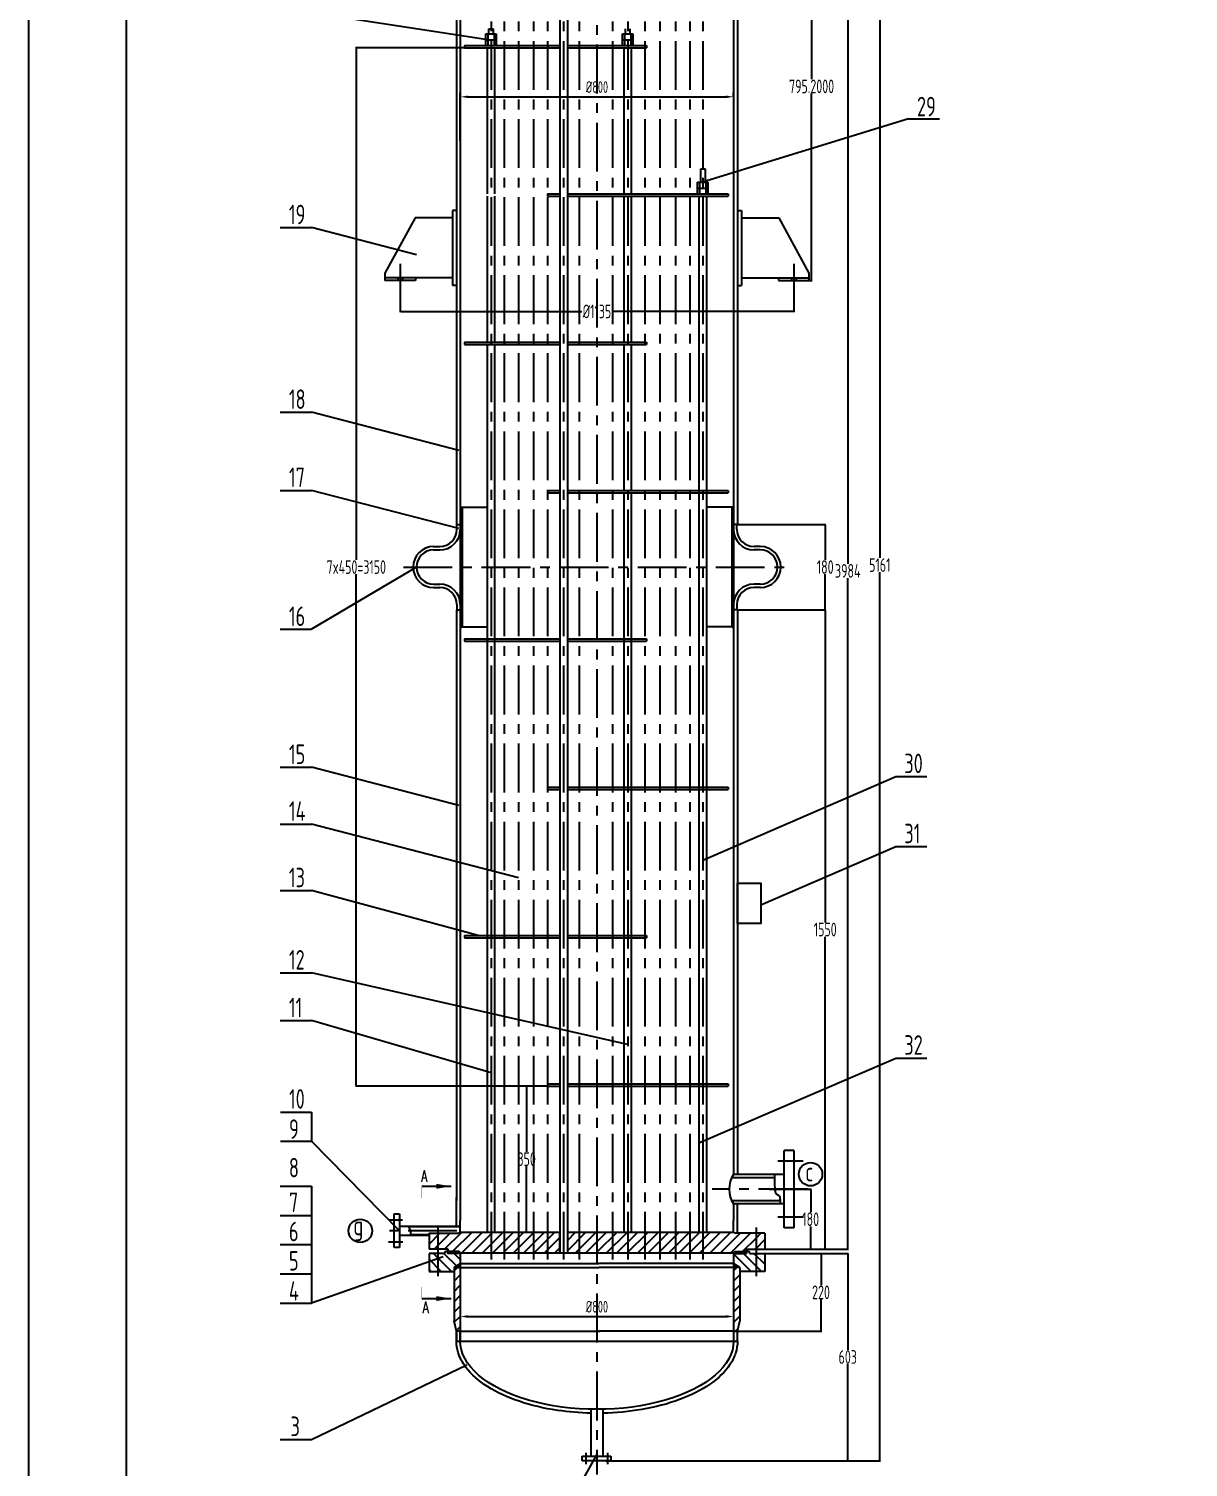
# Model space of a CAD drawing. Extents: x 36 to 630, y 3 to 844.
# Drawn here: x 36 to 333, y 287.3 to 655.8 of the extents above; entities that cross this region are included whole.
import ezdxf
from ezdxf.enums import TextEntityAlignment as Align

# ---------------------------------------------------------------- set-up
doc = ezdxf.new("R2010")
doc.units = 0
doc.header["$LTSCALE"] = 10
doc.header["$MEASUREMENT"] = 0
doc.linetypes.add('CENTER', pattern=[2, 1.25, -0.25, 0.25, -0.25])
doc.linetypes.add('DIVIDE', pattern=[31.75, 12.7, -6.35, 0, -6.35, 0, -6.35])
doc.layers.get('0').update_dxf_attribs({"linetype": 'CONTINUOUS'})
doc.layers.get('DEFPOINTS').update_dxf_attribs({"linetype": 'CONTINUOUS'})
for name, color, linetype in [('1轮廓实线层', 7, 'CONTINUOUS'), ('3中心线层', 1, 'CENTER'), ('6文字层', 3, 'CONTINUOUS'), ('L0', 7, 'CONTINUOUS'), ('L1', 9, 'CENTER'), ('L3', 7, 'DIVIDE'), ('LM', 7, 'CONTINUOUS'), ('文字', 2, 'CONTINUOUS'), ('标注', 3, 'CONTINUOUS'), ('粗0_5', 7, 'CONTINUOUS'), ('粗实线', 7, 'CONTINUOUS'), ('细实线', 3, 'CONTINUOUS')]:
    doc.layers.add(name, color=color, linetype=linetype)
doc.styles.add('H3', font='txt.shx', dxfattribs={"width": 0.7})
doc.styles.get("Standard").update_dxf_attribs({"font": 'isocp.shx', "width": 0.707, "bigfont": 'hztxt.shx'})
doc.styles.add('工程字', font='gbenor.shx', dxfattribs={"width": 0.8, "height": 5, "bigfont": 'gbcbig.shx'})
doc.dimstyles.new('10', dxfattribs={"dimtxt": 3, "dimasz": 2, "dimexe": 1, "dimexo": 0.0625, "dimgap": 1, "dimtad": 1, "dimdec": 1, "dimlfac": 10, "dimrnd": 1, "dimzin": 12, "dimtxsty": 'STANDARD', "dimcen": 1, "dimazin": 3, "dimtfac": 0.06, "dimtdec": 1, "dimtofl": 0, "dimtmove": 0, "dimatfit": 3, "dimtolj": 1, "dimtzin": 12})
doc.dimstyles.get("Standard").update_dxf_attribs({"dimtxt": 0.18, "dimasz": 0.18, "dimexe": 0.18, "dimexo": 0.0625, "dimgap": 0.09, "dimtad": 0, "dimtih": 1, "dimtoh": 1, "dimdec": 4, "dimzin": 0, "dimtxsty": 'STANDARD', "dimcen": 0.09, "dimazin": 3, "dimtfac": 1, "dimtdec": 4, "dimtofl": 0, "dimtmove": 0, "dimatfit": 3, "dimtolj": 1, "dimtzin": 0})
pattern_1 = [(45, (-95.5184, 269.4879), (-1.325825, 1.325825), [])]
pattern_2 = [(45, (-95.5184, 269.4879), (-0.4419417, 0.4419417), []), (135, (-95.5184, 269.4879), (-0.4419417, -0.4419417), [])]

# ---------------------------------------------------------------- blocks, each defined once
blk = doc.blocks.new('*D33')
at = {"layer": 'DEFPOINTS', "color": 0}
for p in [(216.52, 638.37), (216.52, 638.37), (146.52, 627)]:
    blk.add_point(p, dxfattribs=at)
at = {"layer": '标注', "color": 0}
for p, q in [((146.52, 627.07), (146.52, 639.37)), ((148.52, 638.37), (214.52, 638.37)), ((216.52, 638.43), (216.52, 639.37))]:
    blk.add_line(p, q, dxfattribs=at)
for points in [[(148.52, 638.7), (148.52, 638.04), (146.52, 638.37)], [(214.52, 638.7), (214.52, 638.04), (216.52, 638.37)]]:
    blk.add_solid(points, dxfattribs=at)
at = {"layer": '标注', "color": 0, "insert": (181.52, 640.87), "char_height": 3, "attachment_point": 5}
blk.add_mtext('\\A1;%%c800', dxfattribs=at)
blk = doc.blocks.new('*D31')
at = {"layer": 'DEFPOINTS', "color": 0}
for p in [(146.52, 325.91), (216.52, 325.91), (216.52, 325.87)]:
    blk.add_point(p, dxfattribs=at)
at = {"layer": '标注', "color": 0}
for p, q in [((146.52, 325.85), (146.52, 324.87)), ((148.52, 325.87), (214.52, 325.87)), ((216.52, 325.85), (216.52, 324.87))]:
    blk.add_line(p, q, dxfattribs=at)
for points in [[(148.52, 326.21), (148.52, 325.54), (146.52, 325.87)], [(214.52, 326.21), (214.52, 325.54), (216.52, 325.87)]]:
    blk.add_solid(points, dxfattribs=at)
at = {"layer": '标注', "color": 0, "insert": (181.52, 328.37), "char_height": 3, "attachment_point": 5}
blk.add_mtext('\\A1;%%C800', dxfattribs=at)
blk = doc.blocks.new('*D40')
at = {"layer": 'DEFPOINTS', "color": 0}
for p in [(225.49, 358.49), (224.52, 343.09), (236.27, 343.09)]:
    blk.add_point(p, dxfattribs=at)
at = {"layer": '标注', "color": 0}
for p, q in [((225.55, 358.49), (236.45, 358.49)), ((236.27, 358.31), (236.27, 352.63)), ((236.27, 343.27), (236.27, 348.95)), ((224.58, 343.09), (236.45, 343.09))]:
    blk.add_line(p, q, dxfattribs=at)
for points in [[(236.24, 358.31), (236.3, 358.31), (236.27, 358.49)], [(236.24, 343.27), (236.3, 343.27), (236.27, 343.09)]]:
    blk.add_solid(points, dxfattribs=at)
at = {"layer": '标注', "color": 0, "insert": (236.27, 350.79), "char_height": 3.5, "attachment_point": 5}
blk.add_mtext('\\A1;180', dxfattribs=at)
blk = doc.blocks.new('*D41')
at = {"layer": 'DEFPOINTS', "color": 0}
for p in [(224.52, 690.74), (224.58, 343.09), (245.77, 343.09)]:
    blk.add_point(p, dxfattribs=at)
at = {"layer": '标注', "color": 0}
for p, q in [((224.58, 690.74), (245.95, 690.74)), ((245.77, 690.56), (245.77, 518.75)), ((245.77, 343.27), (245.77, 515.07)), ((224.64, 343.09), (245.95, 343.09))]:
    blk.add_line(p, q, dxfattribs=at)
for points in [[(245.74, 690.56), (245.8, 690.56), (245.77, 690.74)], [(245.74, 343.27), (245.8, 343.27), (245.77, 343.09)]]:
    blk.add_solid(points, dxfattribs=at)
at = {"layer": '标注', "color": 0, "insert": (245.77, 516.91), "char_height": 3.5, "attachment_point": 5}
blk.add_mtext('\\A1;3984', dxfattribs=at)
blk = doc.blocks.new('*D42')
at = {"layer": 'DEFPOINTS', "color": 0}
for p in [(224.52, 342.04), (217.52, 322.09), (238.92, 322.09)]:
    blk.add_point(p, dxfattribs=at)
at = {"layer": '标注', "color": 0}
for p, q in [((224.58, 342.04), (239.1, 342.04)), ((238.92, 341.86), (238.92, 333.91)), ((238.92, 322.27), (238.92, 330.22)), ((217.58, 322.09), (239.1, 322.09))]:
    blk.add_line(p, q, dxfattribs=at)
for points in [[(238.89, 341.86), (238.95, 341.86), (238.92, 342.04)], [(238.89, 322.27), (238.95, 322.27), (238.92, 322.09)]]:
    blk.add_solid(points, dxfattribs=at)
at = {"layer": '标注', "color": 0, "insert": (238.92, 332.06), "char_height": 3.5, "attachment_point": 5}
blk.add_mtext('\\A1;220', dxfattribs=at)
blk = doc.blocks.new('*D43')
at = {"layer": 'DEFPOINTS', "color": 0}
for p in [(226.76, 342.04), (183.61, 288.93), (245.77, 288.93)]:
    blk.add_point(p, dxfattribs=at)
at = {"layer": '标注', "color": 0}
for p, q in [((226.82, 342.04), (245.95, 342.04)), ((245.77, 341.86), (245.77, 317.33)), ((245.77, 289.11), (245.77, 313.65)), ((183.67, 288.93), (245.95, 288.93))]:
    blk.add_line(p, q, dxfattribs=at)
for points in [[(245.74, 341.86), (245.8, 341.86), (245.77, 342.04)], [(245.74, 289.11), (245.8, 289.11), (245.77, 288.93)]]:
    blk.add_solid(points, dxfattribs=at)
at = {"layer": '标注', "color": 0, "insert": (245.77, 315.49), "char_height": 3.5, "attachment_point": 5}
blk.add_mtext('\\A1;603', dxfattribs=at)
blk = doc.blocks.new('*D44')
at = {"layer": 'DEFPOINTS', "color": 0}
for p in [(227.92, 690.74), (229.71, 591.34), (236.5, 591.34)]:
    blk.add_point(p, dxfattribs=at)
at = {"layer": '标注', "color": 0}
for p, q in [((227.98, 690.74), (236.68, 690.74)), ((236.5, 690.56), (236.5, 642.88)), ((236.5, 591.52), (236.5, 639.2)), ((229.77, 591.34), (236.68, 591.34))]:
    blk.add_line(p, q, dxfattribs=at)
for points in [[(236.47, 690.56), (236.53, 690.56), (236.5, 690.74)], [(236.47, 591.52), (236.53, 591.52), (236.5, 591.34)]]:
    blk.add_solid(points, dxfattribs=at)
at = {"layer": '标注', "color": 0, "insert": (236.5, 641.04), "char_height": 3.5, "attachment_point": 5}
blk.add_mtext('\\A1;795.2000', dxfattribs=at)
blk = doc.blocks.new('*D45')
at = {"layer": 'DEFPOINTS', "color": 0}
for p in [(163.51, 384.89), (168.82, 384.89), (149.1, 347.49)]:
    blk.add_point(p, dxfattribs=at)
at = {"layer": '标注', "color": 0}
for p, q in [((168.76, 384.89), (163.33, 384.89)), ((163.51, 384.71), (163.51, 368.03)), ((163.51, 347.67), (163.51, 364.35)), ((149.17, 347.49), (163.69, 347.49))]:
    blk.add_line(p, q, dxfattribs=at)
for points in [[(163.48, 384.71), (163.54, 384.71), (163.51, 384.89)], [(163.48, 347.67), (163.54, 347.67), (163.51, 347.49)]]:
    blk.add_solid(points, dxfattribs=at)
at = {"layer": '标注', "color": 0, "insert": (163.51, 366.19), "char_height": 3.5, "attachment_point": 5}
blk.add_mtext('\\A1;350', dxfattribs=at)
blk = doc.blocks.new('*D46')
at = {"layer": 'DEFPOINTS', "color": 0}
for p in [(119.88, 650.89), (147.6, 650.89), (168.82, 384.89)]:
    blk.add_point(p, dxfattribs=at)
at = {"layer": '标注', "color": 0}
for p, q in [((147.53, 650.89), (119.7, 650.89)), ((119.88, 650.71), (119.88, 519.73)), ((119.88, 385.07), (119.88, 516.05)), ((168.76, 384.89), (119.7, 384.89))]:
    blk.add_line(p, q, dxfattribs=at)
for points in [[(119.85, 650.71), (119.91, 650.71), (119.88, 650.89)], [(119.85, 385.07), (119.91, 385.07), (119.88, 384.89)]]:
    blk.add_solid(points, dxfattribs=at)
at = {"layer": '标注', "color": 0, "insert": (119.88, 517.89), "char_height": 3.5, "attachment_point": 5}
blk.add_mtext('\\A1;7x450=3150', dxfattribs=at)
blk = doc.blocks.new('*D35')
at = {"layer": 'DEFPOINTS', "color": 0}
for p in [(215.14, 747.87), (215.14, 288.93), (253.97, 288.93)]:
    blk.add_point(p, dxfattribs=at)
at = {"layer": '标注', "color": 0}
for p, q in [((215.2, 747.87), (254.15, 747.87)), ((253.97, 747.69), (253.97, 520.24)), ((253.97, 289.11), (253.97, 516.56)), ((215.2, 288.93), (254.15, 288.93))]:
    blk.add_line(p, q, dxfattribs=at)
for points in [[(253.94, 747.69), (254, 747.69), (253.97, 747.87)], [(253.94, 289.11), (254, 289.11), (253.97, 288.93)]]:
    blk.add_solid(points, dxfattribs=at)
at = {"layer": '标注', "color": 0, "insert": (253.97, 518.4), "char_height": 3.5, "attachment_point": 5}
blk.add_mtext('\\A1;5161', dxfattribs=at)
blk = doc.blocks.new('*U9')
at = {"layer": 'L0', "color": 1}
for p, q in [((258.18, 172.08), (248.18, 172.08)), ((258.18, 133.72), (248.18, 133.72))]:
    blk.add_line(p, q, dxfattribs=at)
for points in [[(248.18, 172.08, 0, 1.67, 0), (253.18, 172.08, 1.67, 1.67, 0)], [(248.18, 133.72, 0, 1.67, 0), (253.18, 133.72, 1.67, 1.67, 0)]]:
    blk.add_lwpolyline(points, format="xyseb", dxfattribs=at)
at = {"layer": 'L0', "color": 7, "const_width": 0.2}
for points in [[(258.18, 172.08), (258.18, 168.08)], [(258.18, 133.72), (258.18, 137.72)]]:
    blk.add_lwpolyline(points, dxfattribs=at)
blk = doc.blocks.new('*D48')
at = {"layer": 'DEFPOINTS', "color": 0}
for p in [(217.52, 506.95), (224.58, 343.09), (239.99, 343.09)]:
    blk.add_point(p, dxfattribs=at)
at = {"layer": '标注', "color": 0}
for p, q in [((217.58, 506.95), (240.17, 506.95)), ((239.99, 506.77), (239.99, 426.86)), ((239.99, 343.27), (239.99, 423.18)), ((224.64, 343.09), (240.17, 343.09))]:
    blk.add_line(p, q, dxfattribs=at)
for points in [[(239.96, 506.77), (240.02, 506.77), (239.99, 506.95)], [(239.96, 343.27), (240.02, 343.27), (239.99, 343.09)]]:
    blk.add_solid(points, dxfattribs=at)
at = {"layer": '标注', "color": 0, "insert": (239.99, 425.02), "char_height": 3.5, "attachment_point": 5}
blk.add_mtext('\\A1;1550', dxfattribs=at)
blk = doc.blocks.new('*D49')
at = {"layer": 'DEFPOINTS', "color": 0}
for p in [(131.1, 589.86), (231.94, 589.86), (231.94, 583.39)]:
    blk.add_point(p, dxfattribs=at)
at = {"layer": '标注', "color": 0}
for p, q in [((131.1, 589.79), (131.1, 583.21)), ((231.94, 589.79), (231.94, 583.21)), ((131.28, 583.39), (177.66, 583.39)), ((231.76, 583.39), (185.37, 583.39))]:
    blk.add_line(p, q, dxfattribs=at)
for points in [[(131.28, 583.42), (131.28, 583.36), (131.1, 583.39)], [(231.76, 583.42), (231.76, 583.36), (231.94, 583.39)]]:
    blk.add_solid(points, dxfattribs=at)
at = {"layer": '标注', "color": 0, "insert": (181.52, 583.39), "char_height": 3.5, "attachment_point": 5}
blk.add_mtext('\\A1;%%C1135', dxfattribs=at)
blk = doc.blocks.new('*D50')
at = {"layer": 'DEFPOINTS', "color": 0}
for p in [(217.52, 528.83), (220.22, 506.95), (239.99, 506.95)]:
    blk.add_point(p, dxfattribs=at)
at = {"layer": '标注', "color": 0}
for p, q in [((217.58, 528.83), (240.17, 528.83)), ((239.99, 528.65), (239.99, 519.73)), ((239.99, 507.13), (239.99, 516.05)), ((220.29, 506.95), (240.17, 506.95))]:
    blk.add_line(p, q, dxfattribs=at)
for points in [[(239.96, 528.65), (240.02, 528.65), (239.99, 528.83)], [(239.96, 507.13), (240.02, 507.13), (239.99, 506.95)]]:
    blk.add_solid(points, dxfattribs=at)
at = {"layer": '标注', "color": 0, "insert": (239.99, 517.89), "char_height": 3.5, "attachment_point": 5}
blk.add_mtext('\\A1;180', dxfattribs=at)

msp = doc.modelspace()

# ---------------------------------------------------------------- hatches: boundary and pattern name
at = {"layer": '标注'}
h = msp.add_hatch(dxfattribs=at)
h.set_pattern_fill('ANSI31', color=256, scale=15, style=0)
h.set_pattern_definition(pattern_1)
h.paths.add_polyline_path([(140.767768, 347.189681), (138.517768, 347.189681), (138.517768, 343.089681), (140.767768, 343.089681)])
h.paths.add_polyline_path([(154.399153, 347.489681), (146.376026, 347.489681, -0.2982166267), (145.917768, 347.189681), (140.767768, 347.189681), (140.767768, 343.089681), (143.367768, 343.089681), (143.367768, 342.489681), (146.217768, 342.489681), (146.617768, 342.089681), (154.399153, 342.089681)])
h.paths.add_polyline_path([(157.757004, 347.489681), (154.399153, 347.489681), (154.399153, 342.089681), (157.757004, 342.089681)])
h.paths.add_polyline_path([(161.434667, 347.489681), (157.757004, 347.489681), (157.757004, 342.089681), (161.434667, 342.089681)])
h.paths.add_polyline_path([(165.302576, 347.489681), (161.434667, 347.489681), (161.434667, 342.089681), (165.302576, 342.089681)])
h.paths.add_polyline_path([(168.814952, 347.489681), (165.302576, 347.489681), (165.302576, 342.089681), (168.814952, 342.089681)])
h.paths.add_polyline_path([(172.036801, 347.489681), (168.814952, 347.489681), (168.814952, 342.089681), (172.036801, 342.089681)])
h.paths.add_polyline_path([(176.935878, 347.489681), (173.936801, 347.489681), (173.936801, 342.089681), (176.935878, 342.089681)])
h.paths.add_polyline_path([(181.517768, 347.489681), (176.935878, 347.489681), (176.935878, 342.089681), (180.917768, 342.089681), (180.917768, 342.489681), (181.517768, 342.489681)])
h.paths.add_polyline_path([(185.521535, 347.489681), (181.517768, 347.489681), (181.517768, 342.489681), (182.117768, 342.489681), (182.117768, 342.089681), (185.521535, 342.089681)])
h.paths.add_polyline_path([(189.418993, 347.489681), (185.521535, 347.489681), (185.521535, 342.089681), (189.418993, 342.089681)])
h.paths.add_polyline_path([(193.765844, 347.489681), (189.418993, 347.489681), (189.418993, 342.089681), (193.765844, 342.089681)])
h.paths.add_polyline_path([(197.603407, 347.489681), (193.765844, 347.489681), (193.765844, 342.089681), (197.603407, 342.089681)])
h.paths.add_polyline_path([(201.600869, 347.489681), (197.603407, 347.489681), (197.603407, 342.089681), (201.600869, 342.089681)])
h.paths.add_polyline_path([(205.278533, 347.489681), (201.600869, 347.489681), (201.600869, 342.089681), (205.278533, 342.089681)])
h.paths.add_polyline_path([(208.636384, 347.489681), (205.278533, 347.489681), (205.278533, 342.089681), (208.636384, 342.089681)])
h.paths.add_polyline_path([(222.267768, 347.189681), (217.117768, 347.189681, -0.2982166267), (216.659511, 347.489681), (209.086801, 347.489681), (208.636384, 347.489681), (208.636384, 342.089681), (216.417768, 342.089681), (216.817768, 342.489681), (219.667768, 342.489681), (219.667768, 343.089681), (222.267768, 343.089681)])
h = msp.add_hatch(dxfattribs=at)
h.set_pattern_fill('ANSI31', color=256, scale=15, style=0)
h.set_pattern_definition(pattern_1)
h.paths.add_polyline_path([(222.267768, 343.089681), (224.517768, 343.089681), (224.517768, 347.189681), (222.267768, 347.189681)])
h = msp.add_hatch(dxfattribs=at)
h.set_pattern_fill('ANSI31', color=256, scale=15, style=0)
h.set_pattern_definition([(315, (228.8573, 730.1395), (-1.325825, -1.325825), [])])
h.paths.add_polyline_path([(144.917768, 337.439681), (144.917768, 338.439681), (146.517768, 339.461346), (146.517768, 342.039681), (143.367768, 342.039681), (143.217768, 342.039681), (143.217768, 342.639681), (142.717768, 342.639681), (142.372571, 342.039681), (138.517768, 342.039681), (138.517768, 337.439681)])
h = msp.add_hatch(dxfattribs=at)
h.set_pattern_fill('ANSI37', color=256, scale=5, style=0)
h.set_pattern_definition(pattern_2)
h.paths.add_polyline_path([(146.217768, 342.489681), (143.367768, 342.489681), (143.367768, 342.039681), (146.217768, 342.039681)])
h = msp.add_hatch(dxfattribs=at)
h.set_pattern_fill('ANSI37', color=256, scale=5, style=0)
h.set_pattern_definition(pattern_2)
h.paths.add_polyline_path([(146.517768, 339.461346), (144.917768, 338.439681), (146.517768, 338.439681)])
h = msp.add_hatch(dxfattribs=at)
h.set_pattern_fill('ANSI31', color=256, scale=15, angle=90, style=0)
h.set_pattern_definition([(135, (-95.5184, 269.4879), (-1.325825, -1.325825), [])])
h.paths.add_polyline_path([(224.517768, 337.439681), (224.517768, 342.039681), (220.662966, 342.039681), (220.317768, 342.639681), (219.817768, 342.639681), (219.817768, 342.039681), (219.667768, 342.039681), (216.517768, 342.039681), (216.517768, 339.461346), (218.117768, 338.439681), (218.117768, 337.439681)])
h = msp.add_hatch(dxfattribs=at)
h.set_pattern_fill('ANSI37', color=256, scale=5, style=0)
h.set_pattern_definition(pattern_2)
h.paths.add_polyline_path([(216.517768, 339.461346), (216.517768, 338.439681), (218.117768, 338.439681)])
h = msp.add_hatch(dxfattribs=at)
h.set_pattern_fill('ANSI37', color=256, scale=5, style=0)
h.set_pattern_definition(pattern_2)
h.paths.add_polyline_path([(219.667768, 342.489681), (216.817768, 342.489681), (216.817768, 342.039681), (219.667768, 342.039681)])
h = msp.add_hatch(dxfattribs=at)
h.set_pattern_fill('ANSI31', color=256, scale=15, style=0)
h.set_pattern_definition(pattern_1)
h.paths.add_polyline_path([(144.917768, 324.683698), (145.517768, 322.089681), (146.517768, 322.089681), (146.517768, 338.439681), (144.917768, 338.439681)])
h.paths.add_polyline_path([(217.517768, 322.089681), (218.117768, 324.683698), (218.117768, 338.439681), (216.517768, 338.439681), (216.517768, 322.089681)])

# ---------------------------------------------------------------- linework, layer by layer
msp.add_lwpolyline([(227.041996, 362.252856), (227.041996, 361.798688), (227.041996, 361.398086), (227.041996, 361.041762), (227.041996, 360.720426), (227.041996, 360.42479), (227.041996, 360.145564), (227.041996, 359.87346), (227.041996, 359.599188), (227.04245, 359.31609), (227.045629, 359.028035), (227.054258, 358.741521), (227.071063, 358.463047), (227.098768, 358.199113), (227.140098, 357.956216), (227.197778, 357.740856), (227.274534, 357.559533), (227.371727, 357.416136), (227.485271, 357.304123), (227.609716, 357.214345), (227.73961, 357.137651), (227.869504, 357.064892), (227.993948, 356.986916), (228.107492, 356.894573), (228.204686, 356.778714), (228.281442, 356.631788), (228.339122, 356.452646), (228.380452, 356.241739), (228.408157, 355.999518), (228.424961, 355.726433), (228.433591, 355.422936), (228.43677, 355.089477), (228.437224, 354.726507)])
at = {"layer": '1轮廓实线层'}
for centre in [(236.241347, 362.327779), (120.899743, 347.825363)]:
    msp.add_circle(centre, 3, dxfattribs=at)
at = {"layer": '3中心线层'}
for p, q in [((181.517768, 731.739859), (181.517768, 285.384881)), ((154.399153, 692.648915), (154.399153, 340.461912)), ((154.399153, 692.648915), (154.399153, 340.461912)), ((157.757004, 692.648915), (157.757004, 340.461912)), ((161.434667, 692.648915), (161.434667, 340.461912)), ((165.302576, 692.648915), (165.302576, 340.461912)), ((168.814952, 692.648915), (168.814952, 340.461912)), ((172.994252, 692.648915), (172.994252, 340.461912)), ((176.935878, 692.648915), (176.935878, 340.461912)), ((185.521535, 692.648915), (185.521535, 340.461912)), ((189.418993, 692.648915), (189.418993, 340.461912)), ((193.765844, 692.648915), (193.765844, 340.461912)), ((197.603407, 692.648915), (197.603407, 340.461912)), ((201.600869, 692.648915), (201.600869, 340.461912)), ((205.278533, 692.648915), (205.278533, 340.461912)), ((208.636384, 692.648915), (208.636384, 340.461912)), ((131.962527, 517.889681), (230.139137, 517.889681)), ((235.437974, 358.489681), (211.049586, 358.489681)), ((145.63242, 347.829681), (128.349412, 347.829681))]:
    msp.add_line(p, q, dxfattribs=at)
at = {"layer": '6文字层'}
msp.add_line((108.409333, 359.281611), (108.390131, 329.319118), dxfattribs=at)
at = {"layer": 'L1', "linetype": 'CENTER'}
for p, q in [((131.095349, 595.592944), (131.095349, 587.490874)), ((231.940188, 595.592944), (231.940188, 587.490874))]:
    msp.add_line(p, q, dxfattribs=at)
at = {"layer": 'L1'}
for p, q in [((234.317498, 365.660475), (227.836801, 365.660475)), ((235.437974, 358.489681), (211.049586, 358.489681)), ((128.168889, 350.631314), (131.678549, 350.631314)), ((234.404262, 351.318888), (227.836801, 351.318888)), ((140.767768, 348.687905), (140.767768, 336.041246)), ((222.267768, 348.687905), (222.267768, 334.001004)), ((128.106466, 345.006518), (131.803395, 345.006518)), ((178.6631, 290.90777), (178.6631, 288.0742)), ((184.184063, 290.90777), (184.184063, 288.043735))]:
    msp.add_line(p, q, dxfattribs=at)
at = {"layer": 'L3'}
for p, q in [((145.517768, 319.589681), (217.517768, 319.589681)), ((146.517768, 319.589681), (216.517768, 319.589681))]:
    msp.add_line(p, q, dxfattribs=at)
at = {"layer": 'LM'}
for p, q in [((172.036801, 691.739859), (172.036801, 342.081842)), ((173.936801, 691.739859), (173.936801, 342.081842)), ((216.517768, 686.339859), (216.517768, 362.252856)), ((217.517768, 686.639859), (217.517768, 528.827181)), ((145.517768, 670.176685), (145.517768, 528.827181)), ((146.517768, 670.176685), (146.517768, 350.436062)), ((153.050274, 654.491101), (155.678507, 654.491101)), ((153.050274, 652.991101), (153.050274, 654.491101)), ((153.050274, 651.491101), (153.050274, 652.991101)), ((153.050274, 652.991101), (155.678507, 652.991101)), ((153.581763, 654.480856), (153.581763, 652.986363)), ((153.581763, 652.980856), (153.581763, 651.486363)), ((153.852408, 654.491101), (153.852408, 655.802122)), ((153.852408, 655.802122), (154.964109, 655.802122)), ((154.964109, 655.802122), (154.964109, 654.491101)), ((155.209485, 654.458876), (155.209485, 653.008342)), ((155.209485, 652.958876), (155.209485, 651.508342)), ((155.678507, 654.491101), (155.678507, 652.956996)), ((155.678507, 652.991101), (155.678507, 651.456996)), ((188.070115, 654.491101), (190.698348, 654.491101)), ((188.070115, 652.991101), (188.070115, 654.491101)), ((188.070115, 651.491101), (188.070115, 652.991101)), ((188.070115, 652.991101), (190.698348, 652.991101)), ((188.601603, 654.480856), (188.601603, 652.986363)), ((188.601603, 652.980856), (188.601603, 651.486363)), ((188.872249, 654.491101), (188.872249, 655.802122)), ((189.983949, 655.802122), (189.983949, 654.491101)), ((190.229326, 654.458876), (190.229326, 653.008342)), ((190.229326, 652.958876), (190.229326, 651.508342)), ((190.698348, 654.491101), (190.698348, 652.956996)), ((190.698348, 652.991101), (190.698348, 651.456996)), ((147.59616, 651.489681), (172.036801, 651.489681)), ((147.59616, 651.489681), (147.59616, 650.889681)), ((147.59616, 650.889681), (172.036801, 650.889681)), ((153.398278, 650.889681), (153.398278, 613.489681)), ((155.298278, 650.889681), (155.298278, 613.489681)), ((173.936801, 651.489681), (194.217768, 651.489681)), ((173.936801, 650.889681), (194.217768, 650.889681)), ((188.418119, 650.889681), (188.418119, 613.489681)), ((190.318119, 650.889681), (190.318119, 613.489681)), ((194.217768, 651.489681), (194.217768, 650.889681)), ((208.08964, 619.930221), (209.20134, 619.930221)), ((208.08964, 616.491101), (208.08964, 619.930221)), ((209.20134, 619.930221), (209.20134, 616.491101)), ((207.287505, 614.991101), (207.287505, 616.491101)), ((207.287505, 616.491101), (209.915739, 616.491101)), ((207.818994, 616.480856), (207.818994, 614.986363)), ((209.446717, 616.458876), (209.446717, 615.008342)), ((209.915739, 616.491101), (209.915739, 614.956996)), ((153.398278, 612.889681), (153.398278, 575.489681)), ((155.298278, 612.889681), (155.298278, 575.489681)), ((168.817768, 613.489681), (172.036801, 613.489681)), ((168.817768, 613.489681), (168.817768, 612.889681)), ((168.817768, 612.889681), (172.036801, 612.889681)), ((173.936801, 613.489681), (215.147622, 613.489681)), ((173.936801, 612.889681), (215.147622, 612.889681)), ((188.418119, 612.889681), (188.418119, 575.489681)), ((190.318119, 612.889681), (190.318119, 575.489681)), ((207.287505, 614.991101), (209.915739, 614.991101)), ((207.287505, 613.491101), (207.287505, 614.991101)), ((207.644111, 612.889681), (207.644111, 347.489681)), ((207.818994, 614.980856), (207.818994, 613.486363)), ((209.446717, 614.958876), (209.446717, 613.508342)), ((209.544111, 612.889681), (209.544111, 347.489681)), ((209.915739, 614.991101), (209.915739, 613.456996)), ((215.147622, 613.489681), (215.147622, 612.889681)), ((144.521127, 609.259859), (144.521127, 590.059859)), ((145.517768, 609.259859), (144.521127, 609.259859)), ((217.517768, 609.259859), (218.51441, 609.259859)), ((218.51441, 609.259859), (218.51441, 590.059859)), ((134.935349, 607.339859), (127.219794, 593.224304)), ((144.521127, 607.339859), (134.935349, 607.339859)), ((218.51441, 607.339859), (228.100188, 607.339859)), ((228.100188, 607.339859), (235.815743, 593.224304)), ((127.219794, 593.224304), (127.219794, 591.339859)), ((144.521127, 591.979859), (127.219794, 591.979859)), ((135.042016, 591.339859), (127.219794, 591.339859)), ((130.069794, 591.339859), (127.219794, 591.339859)), ((130.490905, 591.979859), (130.490905, 591.339859)), ((131.699794, 591.979859), (131.699794, 591.339859)), ((135.042016, 591.979859), (135.042016, 591.339859)), ((145.517768, 590.059859), (144.521127, 590.059859)), ((217.517768, 590.059859), (218.51441, 590.059859)), ((218.51441, 591.979859), (235.815743, 591.979859)), ((227.993521, 591.979859), (227.993521, 591.339859)), ((227.993521, 591.339859), (235.815743, 591.339859)), ((231.335743, 591.979859), (231.335743, 591.339859)), ((232.544632, 591.979859), (232.544632, 591.339859)), ((232.965743, 591.339859), (235.815743, 591.339859)), ((235.815743, 593.224304), (235.815743, 591.339859)), ((147.59616, 575.489681), (172.036801, 575.489681)), ((147.59616, 575.489681), (147.59616, 574.889681)), ((173.936801, 575.489681), (194.217768, 575.489681)), ((194.217768, 575.489681), (194.217768, 574.889681)), ((147.59616, 574.889681), (172.036801, 574.889681)), ((153.398278, 574.889681), (153.398278, 347.489681)), ((155.298278, 574.889681), (155.298278, 347.489681)), ((173.936801, 574.889681), (194.217768, 574.889681)), ((188.418119, 574.889681), (188.418119, 537.489681)), ((190.318119, 574.889681), (190.318119, 537.489681)), ((168.817768, 537.489681), (172.036801, 537.489681)), ((168.817768, 537.489681), (168.817768, 536.889681)), ((168.817768, 536.889681), (172.036801, 536.889681)), ((173.936801, 537.489681), (215.147622, 537.489681)), ((173.936801, 536.889681), (215.147622, 536.889681)), ((188.418119, 536.889681), (188.418119, 347.489681)), ((190.318119, 536.889681), (190.318119, 347.489681)), ((215.147622, 537.489681), (215.147622, 536.889681)), ((146.517768, 533.202181), (153.398278, 533.202181)), ((146.967768, 533.202181), (146.967768, 502.577181)), ((216.517768, 533.202181), (209.637259, 533.202181)), ((216.067768, 533.202181), (216.067768, 502.577181)), ((145.517768, 528.827181), (146.517768, 528.827181)), ((145.642768, 527.514681), (145.642768, 528.827181)), ((217.517768, 528.827181), (216.517768, 528.827181)), ((217.392768, 527.514681), (217.392768, 528.827181)), ((139.669204, 523.139681), (141.267768, 523.139681)), ((139.669204, 522.264681), (141.267768, 522.264681)), ((223.366333, 523.139681), (221.767768, 523.139681)), ((223.366333, 522.264681), (221.767768, 522.264681)), ((139.669204, 513.514681), (141.267768, 513.514681)), ((139.669204, 512.639681), (141.267768, 512.639681)), ((223.366333, 513.514681), (221.767768, 513.514681)), ((223.366333, 512.639681), (221.767768, 512.639681)), ((145.517768, 506.952181), (145.517768, 355.483096)), ((145.517768, 506.952181), (146.517768, 506.952181)), ((145.517768, 506.952181), (146.517768, 506.952181)), ((145.642768, 508.264681), (145.642768, 506.952181)), ((217.517768, 506.952181), (216.517768, 506.952181)), ((217.517768, 506.952181), (216.517768, 506.952181)), ((217.392768, 508.264681), (217.392768, 506.952181)), ((217.517768, 506.952181), (217.517768, 362.252856)), ((146.967768, 502.577181), (146.517768, 502.210807)), ((146.517768, 502.577181), (153.398278, 502.577181)), ((216.517768, 502.577181), (209.637259, 502.577181)), ((216.067768, 502.577181), (216.517768, 502.210807)), ((147.59616, 499.489681), (172.036801, 499.489681)), ((147.59616, 499.489681), (147.59616, 498.889681)), ((147.59616, 498.889681), (172.036801, 498.889681)), ((173.936801, 499.489681), (194.217768, 499.489681)), ((173.936801, 498.889681), (194.217768, 498.889681)), ((194.217768, 499.489681), (194.217768, 498.889681)), ((168.817768, 461.489681), (172.036801, 461.489681)), ((168.817768, 461.489681), (168.817768, 460.889681)), ((168.817768, 460.889681), (172.036801, 460.889681)), ((173.936801, 461.489681), (215.147622, 461.489681)), ((173.936801, 460.889681), (215.147622, 460.889681)), ((215.147622, 461.489681), (215.147622, 460.889681)), ((147.59616, 423.489681), (172.036801, 423.489681)), ((147.59616, 423.489681), (147.59616, 422.889681)), ((147.59616, 422.889681), (172.036801, 422.889681)), ((173.936801, 423.489681), (194.217768, 423.489681)), ((173.936801, 422.889681), (194.217768, 422.889681)), ((194.217768, 423.489681), (194.217768, 422.889681)), ((168.817768, 385.489681), (172.036801, 385.489681)), ((168.817768, 385.489681), (168.817768, 384.889681)), ((168.817768, 384.889681), (172.036801, 384.889681)), ((173.936801, 385.489681), (215.147622, 385.489681)), ((173.936801, 384.889681), (215.147622, 384.889681)), ((215.147622, 385.489681), (215.147622, 384.889681)), ((229.502054, 356.0173), (229.502054, 368.377935)), ((231.947768, 368.377935), (229.502054, 368.377935)), ((231.947768, 368.377935), (231.947768, 348.601427)), ((231.947768, 368.377935), (231.947768, 348.601427)), ((227.041996, 361.437618), (216.171875, 361.437618)), ((229.502054, 362.252856), (216.517768, 362.252856)), ((145.517768, 349.042447), (145.517768, 356.365609)), ((228.433511, 355.541745), (216.171875, 355.541745)), ((229.502054, 354.726507), (216.517768, 354.726507)), ((216.517768, 354.726507), (216.517768, 350.436062)), ((217.517768, 347.189681), (217.517768, 354.726507)), ((229.502054, 348.601427), (229.502054, 356.0173)), ((129.580391, 343.519043), (129.580391, 352.14032)), ((129.580391, 343.519043), (129.580391, 352.14032)), ((129.580391, 352.14032), (130.946349, 352.14032)), ((130.946349, 352.14032), (130.946349, 349.042447)), ((146.517768, 347.489681), (146.517768, 350.436062)), ((216.517768, 347.489681), (216.517768, 350.436062)), ((130.946349, 349.042447), (130.946349, 343.519043)), ((130.946349, 349.042447), (146.517768, 349.042447)), ((138.517768, 346.616915), (130.946349, 346.616915)), ((133.444908, 348.893511), (146.517768, 348.893511)), ((138.455268, 346.765851), (133.873865, 346.765851)), ((138.517768, 347.189681), (145.917768, 347.189681)), ((138.517768, 347.189681), (138.517768, 343.089681)), ((146.376026, 347.489681), (172.036801, 347.489681)), ((172.036801, 342.089681), (172.036801, 347.489681)), ((173.936801, 347.489681), (209.086801, 347.489681)), ((209.086801, 347.489681), (216.659511, 347.489681)), ((224.517768, 347.189681), (217.117768, 347.189681)), ((224.517768, 347.189681), (224.517768, 343.089681)), ((231.947768, 348.601427), (229.502054, 348.601427)), ((130.946349, 343.519043), (129.580391, 343.519043)), ((143.367768, 343.089681), (138.517768, 343.089681)), ((143.367768, 342.039681), (143.367768, 343.089681)), ((219.667768, 342.039681), (219.667768, 343.089681)), ((219.667768, 342.489681), (219.667768, 343.089681)), ((219.667768, 343.089681), (224.517768, 343.089681)), ((138.517768, 342.039681), (138.517768, 337.439681)), ((138.517768, 342.039681), (138.517768, 337.439681)), ((142.372571, 342.039681), (138.517768, 342.039681)), ((142.717768, 342.639681), (142.372571, 342.039681)), ((142.717768, 342.639681), (143.217768, 342.639681)), ((143.217768, 342.639681), (143.217768, 342.039681)), ((143.367768, 342.039681), (143.217768, 342.039681)), ((146.217768, 342.489681), (143.367768, 342.489681)), ((146.517768, 342.039681), (143.367768, 342.039681)), ((144.917768, 338.439681), (146.517768, 339.461346)), ((146.217768, 342.489681), (146.217768, 342.039681)), ((146.617768, 342.089681), (146.217768, 342.489681)), ((146.517768, 342.039681), (146.517768, 322.089681)), ((146.517768, 339.461346), (182.017768, 339.461346)), ((182.08482, 342.089681), (146.617768, 342.089681)), ((216.517768, 339.461346), (182.017768, 339.461346)), ((216.517768, 342.089681), (182.117768, 342.089681)), ((216.417768, 342.089681), (216.817768, 342.489681)), ((216.517768, 342.089681), (216.817768, 342.489681)), ((216.517768, 342.039681), (216.517768, 322.089681)), ((216.517768, 342.039681), (219.667768, 342.039681)), ((218.117768, 338.439681), (216.517768, 339.461346)), ((216.817768, 342.489681), (219.667768, 342.489681)), ((216.817768, 342.489681), (216.817768, 342.039681)), ((216.817768, 342.489681), (219.667768, 342.489681)), ((219.667768, 342.039681), (219.817768, 342.039681)), ((219.817768, 342.639681), (219.817768, 342.039681)), ((220.317768, 342.639681), (219.817768, 342.639681)), ((220.317768, 342.639681), (220.662966, 342.039681)), ((220.662966, 342.039681), (224.517768, 342.039681)), ((224.517768, 342.039681), (224.517768, 337.439681)), ((224.517768, 342.039681), (224.517768, 337.439681)), ((138.517768, 337.439681), (144.917768, 337.439681)), ((144.917768, 338.439681), (144.917768, 324.683698)), ((144.917768, 338.439681), (182.017768, 338.439681)), ((144.917768, 338.439681), (144.917768, 324.683698)), ((218.117768, 338.439681), (182.017768, 338.439681)), ((218.117768, 338.439681), (218.117768, 324.683698)), ((218.117768, 338.439681), (218.117768, 324.683698)), ((224.517768, 337.439681), (218.117768, 337.439681)), ((145.517768, 322.089681), (144.917768, 324.683698)), ((145.517768, 322.089681), (144.917768, 324.683698)), ((217.517768, 322.089681), (218.117768, 324.683698)), ((217.517768, 322.089681), (218.117768, 324.683698)), ((145.517768, 322.089681), (145.517768, 319.589681)), ((145.517768, 319.589681), (145.517768, 322.089681)), ((146.517768, 322.089681), (145.517768, 322.089681)), ((146.517768, 322.089681), (145.517768, 322.089681)), ((145.517768, 319.589681), (145.517768, 322.089681)), ((146.517768, 322.089681), (145.517768, 322.089681)), ((146.517768, 322.089681), (145.517768, 322.089681)), ((146.517768, 322.089681), (182.24573, 322.089681)), ((146.517768, 319.589681), (146.517768, 322.089681)), ((146.517768, 322.089681), (181.017768, 322.089681)), ((146.517768, 322.089681), (146.517768, 319.589681)), ((146.517768, 322.089681), (146.517768, 319.589681)), ((216.517768, 322.089681), (182.017768, 322.089681)), ((216.517768, 322.089681), (182.017768, 322.089681)), ((216.517768, 322.089681), (216.517768, 319.589681)), ((216.517768, 322.089681), (217.517768, 322.089681)), ((216.517768, 322.089681), (217.517768, 322.089681)), ((216.517768, 322.089681), (216.517768, 319.589681)), ((216.517768, 322.089681), (217.517768, 322.089681)), ((216.517768, 322.089681), (216.517768, 319.589681)), ((217.517768, 319.589681), (217.517768, 322.089681)), ((217.517768, 319.589681), (217.517768, 322.089681)), ((217.517768, 319.589681), (217.517768, 322.089681)), ((179.96844, 302.106835), (179.96844, 290.11589)), ((183.00064, 302.105395), (183.00064, 290.11589)), ((177.727259, 290.11589), (185.079077, 290.11589)), ((177.727259, 288.930699), (177.727259, 290.11589)), ((185.079077, 288.930699), (177.727259, 288.930699)), ((185.079077, 290.11589), (185.079077, 288.930699))]:
    msp.add_line(p, q, dxfattribs=at)
for centre, radius, start, end in [((141.267768, 527.514681), 5.25, 270, 0), ((141.267768, 527.514681), 4.375, 270, 0), ((221.767768, 527.514681), 5.25, 180, 270), ((221.767768, 527.514681), 4.375, 180, 270), ((139.669204, 517.889681), 5.25, 90, 270), ((139.669204, 517.889681), 4.375, 90, 270), ((223.366333, 517.889681), 5.25, 270, 90), ((223.366333, 517.889681), 4.375, 270, 90), ((141.267768, 508.264681), 5.25, 0, 90), ((141.267768, 508.264681), 4.375, 0, 90), ((221.767768, 508.264681), 5.25, 90, 180), ((221.767768, 508.264681), 4.375, 90, 180), ((222.08872, 358.489681), 6.722871, 145.96099781, 214.03900219), ((145.917768, 347.689681), 0.5, 270, 336.42182152), ((217.117768, 347.689681), 0.5, 203.57817848, 270), ((217.117768, 347.689681), 0.5, 203.57817848, 270)]:
    msp.add_arc(centre, radius, start, end, dxfattribs=at)
at = {"layer": 'LM', "extrusion": (0, 0, -1)}
msp.add_ellipse((181.517768, 319.589681), major_axis=(-35, 0), ratio=0.5, start_param=3.1415926536, end_param=6.2831853072, dxfattribs=at)
msp.add_ellipse((181.517768, 319.589681), major_axis=(-35, 0), ratio=0.5, start_param=3.1415926536, end_param=6.2831853072, dxfattribs=at)
at = {"layer": 'LM'}
for points, knots in [([(180.001811, 301.106033), (177.117033, 301.167986), (174.24686, 301.405945), (167.975622, 302.330477), (164.632825, 303.117695), (158.556713, 305.171619), (155.823969, 306.437531), (151.21172, 309.357013), (149.330517, 311.010549), (147.053354, 314.028127), (146.374117, 315.314811), (145.66949, 317.610207), (145.517768, 318.599741), (145.517768, 319.589681)], [4.7551057829, 4.7551057829, 4.7551057829, 4.7551057829, 4.9991126526, 4.9991126526, 5.3068702348, 5.3068702348, 5.6146278171, 5.6146278171, 5.9223853993, 5.9223853993, 6.1308867392, 6.1308867392, 6.2831853072, 6.2831853072, 6.2831853072, 6.2831853072]), ([(179.96844, 301.106757), (177.094899, 301.169823), (174.236166, 301.407522), (167.975622, 302.330477), (164.632825, 303.117695), (158.556713, 305.171619), (155.823969, 306.437531), (151.21172, 309.357013), (149.330517, 311.010549), (147.053354, 314.028127), (146.374117, 315.314811), (145.66949, 317.610207), (145.517768, 318.599741), (145.517768, 319.589681)], [4.7560467004, 4.7560467004, 4.7560467004, 4.7560467004, 4.9991126526, 4.9991126526, 5.3068702348, 5.3068702348, 5.6146278171, 5.6146278171, 5.9223853993, 5.9223853993, 6.1308867392, 6.1308867392, 6.2831853072, 6.2831853072, 6.2831853072, 6.2831853072]), ([(217.517768, 319.589681), (217.517768, 318.553802), (217.351554, 317.518428), (216.700989, 315.494634), (216.217394, 314.506319), (214.377136, 311.717904), (212.62757, 310.018323), (208.251102, 306.994865), (205.622052, 305.670373), (199.716511, 303.487704), (196.440434, 302.630382), (189.767188, 301.492009), (186.393967, 301.176328), (183.00064, 301.105196)], [3.1415926536, 3.1415926536, 3.1415926536, 3.1415926536, 3.3009586976, 3.3009586976, 3.4603247416, 3.4603247416, 3.7680823238, 3.7680823238, 4.075839906, 4.075839906, 4.3835974882, 4.3835974882, 4.6706059551, 4.6706059551, 4.6706059551, 4.6706059551]), ([(217.517768, 319.589681), (217.517768, 318.553802), (217.351554, 317.518428), (216.700989, 315.494634), (216.217394, 314.506319), (214.377136, 311.717904), (212.62757, 310.018323), (208.251102, 306.994865), (205.622052, 305.670373), (199.716511, 303.487704), (196.440434, 302.630382), (189.777654, 301.493795), (186.415892, 301.178383), (183.033726, 301.105898)], [3.1415926536, 3.1415926536, 3.1415926536, 3.1415926536, 3.3009586976, 3.3009586976, 3.4603247416, 3.4603247416, 3.7680823238, 3.7680823238, 4.075839906, 4.075839906, 4.3835974882, 4.3835974882, 4.6696731307, 4.6696731307, 4.6696731307, 4.6696731307])]:
    msp.add_open_spline(points, degree=3, knots=knots, dxfattribs=at)
at = {"layer": '标注'}
for p, q in [((261.297384, 632.761696), (208.601622, 616.491101)), ((108.440061, 378.265159), (108.415096, 370.777372)), ((146.617768, 342.089681), (146.217768, 342.489681)), ((216.417768, 342.089681), (216.817768, 342.489681)), ((216.517768, 342.089681), (216.817768, 342.489681)), ((108.415096, 294.388529), (148.231044, 313.477264)), ((172.681409, 274.722145), (181.517771, 290.430699))]:
    msp.add_line(p, q, dxfattribs=at)
for points in [[(629.980264, 2.778355), (35.980264, 2.778355), (35.980264, 843.778355), (629.980264, 843.778355)], [(217.517768, 436.868768), (223.475449, 436.868768), (223.475449, 426.57081), (217.517768, 426.57081)]]:
    msp.add_lwpolyline(points, close=True, dxfattribs=at)
msp.add_lwpolyline([(133.873974, 346.616915), (133.873761, 346.907747), (133.872267, 347.161681), (133.868213, 347.381268), (133.860319, 347.56906), (133.847304, 347.727607), (133.827888, 347.859459), (133.800792, 347.967167), (133.764734, 348.053283), (133.719288, 348.122036), (133.667441, 348.184381), (133.613034, 348.252952), (133.559907, 348.340381), (133.511901, 348.459304), (133.472856, 348.622354), (133.446613, 348.842164), (133.439964, 349.042447)], dxfattribs=at)
at = {"layer": '粗0_5'}
msp.add_lwpolyline([(60.980264, 833.778355), (619.980264, 833.778355), (619.980264, 12.778355), (60.980264, 12.778355)], close=True, dxfattribs=at)
at = {"layer": '粗实线'}
for p, q in [((261.297384, 632.761696), (269.297384, 632.761696)), ((100.415096, 604.862749), (108.415096, 604.862749)), ((100.415096, 557.549089), (108.415096, 557.549089)), ((100.415096, 537.540558), (108.415096, 537.540558)), ((100.415096, 501.937065), (108.415096, 501.937065)), ((100.415096, 466.583024), (108.415096, 466.583024)), ((258.059228, 464.238483), (266.059228, 464.238483)), ((100.415096, 452.012878), (108.415096, 452.012878)), ((258.059228, 446.271249), (266.059228, 446.271249)), ((100.415096, 434.997361), (108.415096, 434.997361)), ((100.415096, 413.913776), (108.415096, 413.913776)), ((100.415096, 401.686456), (108.415096, 401.686456)), ((258.059228, 392.091671), (266.059228, 392.091671)), ((100.440061, 378.265159), (108.440061, 378.265159)), ((100.440061, 370.777372), (108.440061, 370.777372)), ((100.415096, 359.281611), (108.415096, 359.281611)), ((100.415096, 351.790988), (108.415096, 351.790988)), ((100.415096, 344.300364), (108.415096, 344.300364)), ((100.415096, 336.809741), (108.415096, 336.809741)), ((100.415096, 329.319118), (108.415096, 329.319118)), ((100.415096, 294.388529), (108.415096, 294.388529))]:
    msp.add_line(p, q, dxfattribs=at)
at = {"layer": '细实线'}
for p, q in [((153.581763, 652.991101), (108.415096, 659.861843)), ((135.26264, 597.898099), (108.415096, 604.862749)), ((146.155425, 547.758689), (108.415096, 557.549089)), ((146.155425, 527.750158), (108.415096, 537.540558)), ((135.294204, 517.889681), (108.415096, 501.937065)), ((146.155425, 456.792624), (108.415096, 466.583024)), ((208.636384, 442.798246), (258.059228, 464.238483)), ((161.434667, 438.258817), (108.415096, 452.012878)), ((223.475449, 431.348418), (258.059228, 446.271249)), ((151.094823, 423.489681), (108.415096, 434.997361)), ((189.310865, 395.541285), (108.415096, 413.913776)), ((154.399153, 388.27373), (108.415096, 401.686456)), ((207.644111, 370.33765), (258.059228, 392.091671)), ((130.946349, 347.829681), (108.415096, 370.777372)), ((142.142891, 341.179681), (108.415096, 329.319118))]:
    msp.add_line(p, q, dxfattribs=at)

# ---------------------------------------------------------------- block references
at = {"layer": 'L0', "color": 1, "xscale": -0.75, "yscale": 0.75, "zscale": 0.75}
msp.add_blockref('*U9', (330.30404, 230.16939), dxfattribs=at)

# ---------------------------------------------------------------- texts
at = {"layer": 'L0', "color": 0, "style": 'H3', "width": 0.7}
for p in [(138.072147, 360.377487), (138.422076, 326.74182)]:
    msp.add_text('A', height=3, dxfattribs=at).set_placement(p, align=Align.RIGHT)
at = {"layer": '文字', "style": '工程字', "width": 0.8}
for s, p in [('29', (263.498461, 633.374163)), ('19', (102.616172, 605.708041)), ('18', (102.616172, 558.394381)), ('17', (102.616172, 538.38585)), ('16', (102.616172, 502.782357)), ('15', (102.616172, 467.428316)), ('30', (260.260305, 465.083775)), ('14', (102.616172, 452.858171)), ('31', (260.260305, 447.116541)), ('13', (102.616172, 435.842653)), ('12', (102.616172, 414.759068)), ('11', (102.616172, 402.531748)), ('32', (260.260305, 392.936963)), ('10', (102.641138, 379.110451)), ('9', (102.641138, 371.389839)), ('8', (102.616172, 361.508464)), ('c', (234.900768, 360.452687)), ('7', (102.616172, 352.63628)), ('6', (102.616172, 345.145656)), ('g', (119.152904, 346.707998)), ('5', (102.616172, 337.655033)), ('4', (102.616172, 329.931584)), ('3', (103.02086, 295.233821))]:
    msp.add_text(s, height=5, dxfattribs=at).set_placement(p)

# ---------------------------------------------------------------- dimensions: what is measured, and where the dimension line sits
at = {"layer": '标注'}
for base, p1, p2, text, picture, middle in [((253.973505, 288.930699), (215.139462, 747.8687), (215.139462, 288.930699), '5161', '*D35', (253.973505, 518.399699)), ((245.768909, 343.089681), (224.517768, 690.739859), (224.580268, 343.089681), '3984', '*D41', (245.768909, 516.91477)), ((119.875257, 650.889681), (168.817768, 384.889681), (147.59616, 650.889681), '7x450=3150', '*D46', (119.875257, 517.889681)), ((239.992763, 506.952181), (217.517768, 528.827181), (220.223927, 506.952181), '180', '*D50', (239.992763, 517.889681)), ((239.992763, 343.089681), (217.517768, 506.952181), (224.580268, 343.089681), '1550', '*D48', (239.992763, 425.020931)), ((163.511517, 384.889681), (149.103287, 347.489681), (168.817768, 384.889681), '350', '*D45', (163.511517, 366.189681)), ((245.768909, 288.930699), (226.757248, 342.039681), (183.61133, 288.930699), '603', '*D43', (245.768909, 315.48519)), ((238.920504, 322.089681), (224.517768, 342.039681), (217.517768, 322.089681), '220', '*D42', (238.920504, 332.064681))]:
    dim = msp.add_linear_dim(base=base, p1=p1, p2=p2, angle=90, text=text, dimstyle='STANDARD', override={"dimscale": 1, "dimtxt": 3.5, "dimlfac": 8}, dxfattribs=at)
    dim.commit()
    dim.dimension.update_dxf_attribs({"geometry": picture, "text_midpoint": middle})
dim = msp.add_linear_dim(base=(236.504173, 591.339859), p1=(227.921985, 690.739859), p2=(229.71199, 591.339859), angle=90, dimstyle='STANDARD', override={"dimscale": 1, "dimtxt": 3.5, "dimlfac": 8}, dxfattribs=at)
dim.commit()
dim.dimension.update_dxf_attribs({"geometry": '*D44', "text_midpoint": (236.504173, 641.039859)})
for base, p1, p2, text, picture, middle in [((216.517768, 638.369999), (146.517768, 627.004464), (216.517768, 638.369999), '%%c800', '*D33', (181.517768, 640.869999)), ((216.517768, 325.87364), (146.517768, 325.908504), (216.517768, 325.908504), '%%C800', '*D31', (181.517768, 328.37364))]:
    dim = msp.add_linear_dim(base=base, p1=p1, p2=p2, text=text, dimstyle='10', dxfattribs=at)
    dim.commit()
    dim.dimension.update_dxf_attribs({"geometry": picture, "text_midpoint": middle})
dim = msp.add_linear_dim(base=(231.940188, 583.389052), p1=(131.095349, 589.857085), p2=(231.940188, 589.857085), text='%%C1135', dimstyle='STANDARD', override={"dimscale": 1, "dimtxt": 3.5, "dimlfac": 8}, dxfattribs=at)
dim.commit()
dim.dimension.update_dxf_attribs({"geometry": '*D49', "text_midpoint": (181.517768, 583.389052)})
dim = msp.add_linear_dim(base=(236.270504, 343.089681), p1=(225.486176, 358.489681), p2=(224.517768, 343.089681), angle=90, text='180', dimstyle='STANDARD', override={"dimscale": 1, "dimtxt": 3.5, "dimlfac": 8}, dxfattribs=at)
dim.commit()
dim.dimension.update_dxf_attribs({"geometry": '*D40', "text_midpoint": (236.270504, 350.789681), "dimtype": 160})

doc.saveas('drawing.dxf')
